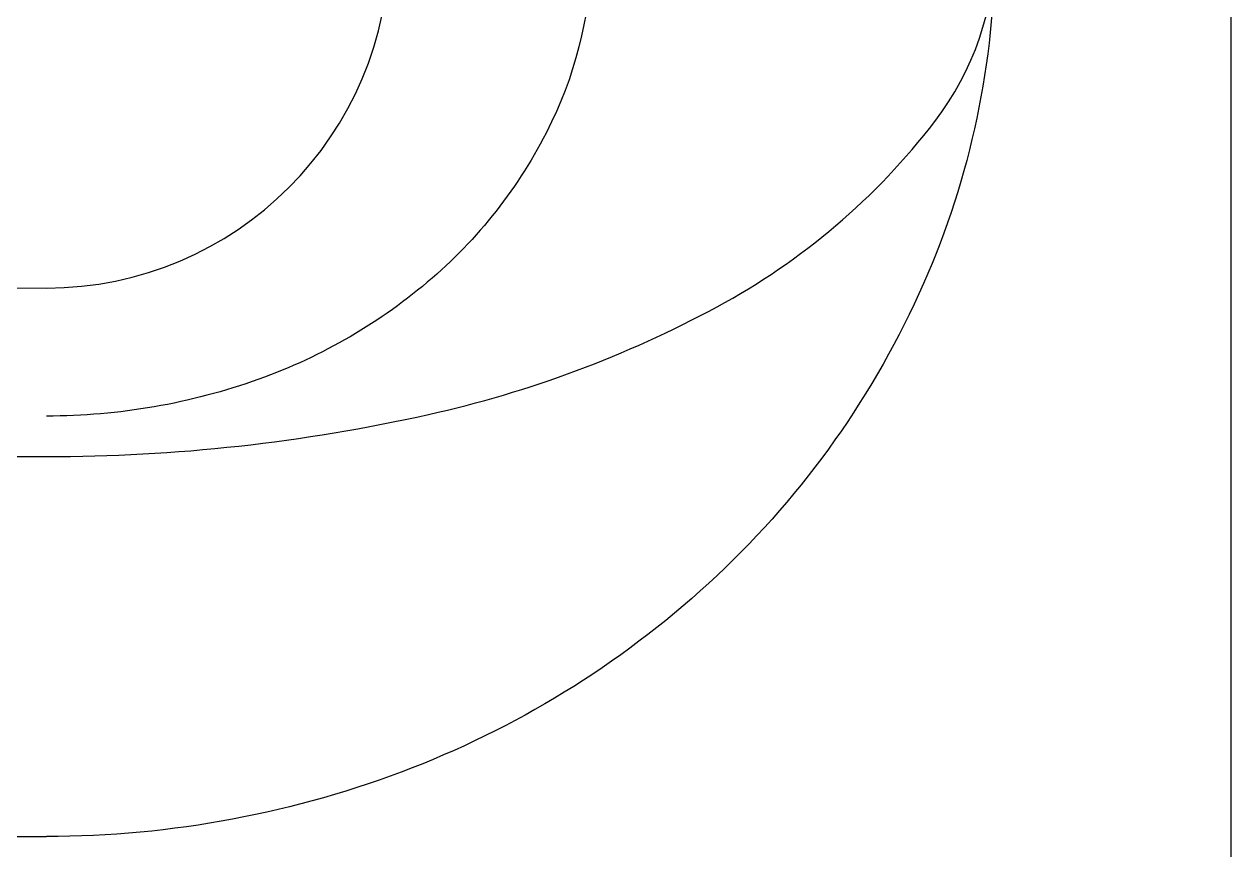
# Model space of a CAD drawing. Header units: millimetres. Extents: x -1256.43 to -1254.62, y 2247.05 to 2247.95.
# Drawn here: x -1254.8907 to -1254.6165, y 2247.1614 to 2247.3489 of the extents above; entities that cross this region are included whole.
import ezdxf

# ---------------------------------------------------------------- set-up
doc = ezdxf.new("R2010")
doc.units = ezdxf.units.MM
doc.header["$LTSCALE"] = 10
doc.layers.add('jacuzzi', color=1, linetype='Continuous')

msp = doc.modelspace()

# ---------------------------------------------------------------- linework, layer by layer
at = {"layer": 'jacuzzi'}
for p, q in [((-1255.21717, 2247.29095), (-1254.88557, 2247.28897)), ((-1255.19537, 2247.25067), (-1254.88557, 2247.25067)), ((-1255.19356, 2247.16439), (-1254.88557, 2247.16439))]:
    msp.add_line(p, q, dxfattribs=at)
at = {"layer": 'jacuzzi', "color": 3}
msp.add_lwpolyline([(-1256.41654, 2247.63372), (-1256.41654, 2247.9308, -0.414214), (-1256.40136, 2247.94598), (-1254.63173, 2247.94598, -0.414214), (-1254.61654, 2247.9308), (-1254.61654, 2247.06116, -0.414214), (-1254.63173, 2247.04598), (-1256.40136, 2247.04598, -0.414214), (-1256.41654, 2247.06116), (-1256.41654, 2247.43372)], format="xyb", dxfattribs=at)
at = {"layer": 'jacuzzi'}
for points in [[(-1254.76172, 2247.3668, -0.11231), (-1254.77085, 2247.32669, -0.103182), (-1254.798, 2247.2912, -0.092447), (-1254.83738, 2247.26824, -0.086066), (-1254.88557, 2247.25988)], [(-1254.67018, 2247.3668, -0.104164), (-1254.68637, 2247.28996, -0.100663), (-1254.73327, 2247.22367, -0.096077), (-1254.80253, 2247.17998, -0.093069), (-1254.88557, 2247.16439)], [(-1254.88557, 2247.25067, 0.054985), (-1254.79877, 2247.26025, 0.068797), (-1254.73327, 2247.28469, 0.105698), (-1254.68377, 2247.32681, 0.165254), (-1254.67018, 2247.3668)]]:
    msp.add_lwpolyline(points, format="xyb", dxfattribs=at)
msp.add_arc((-1254.88557, 2247.3668), 0.07783, 270, 0, dxfattribs=at)

doc.saveas('drawing.dxf')
